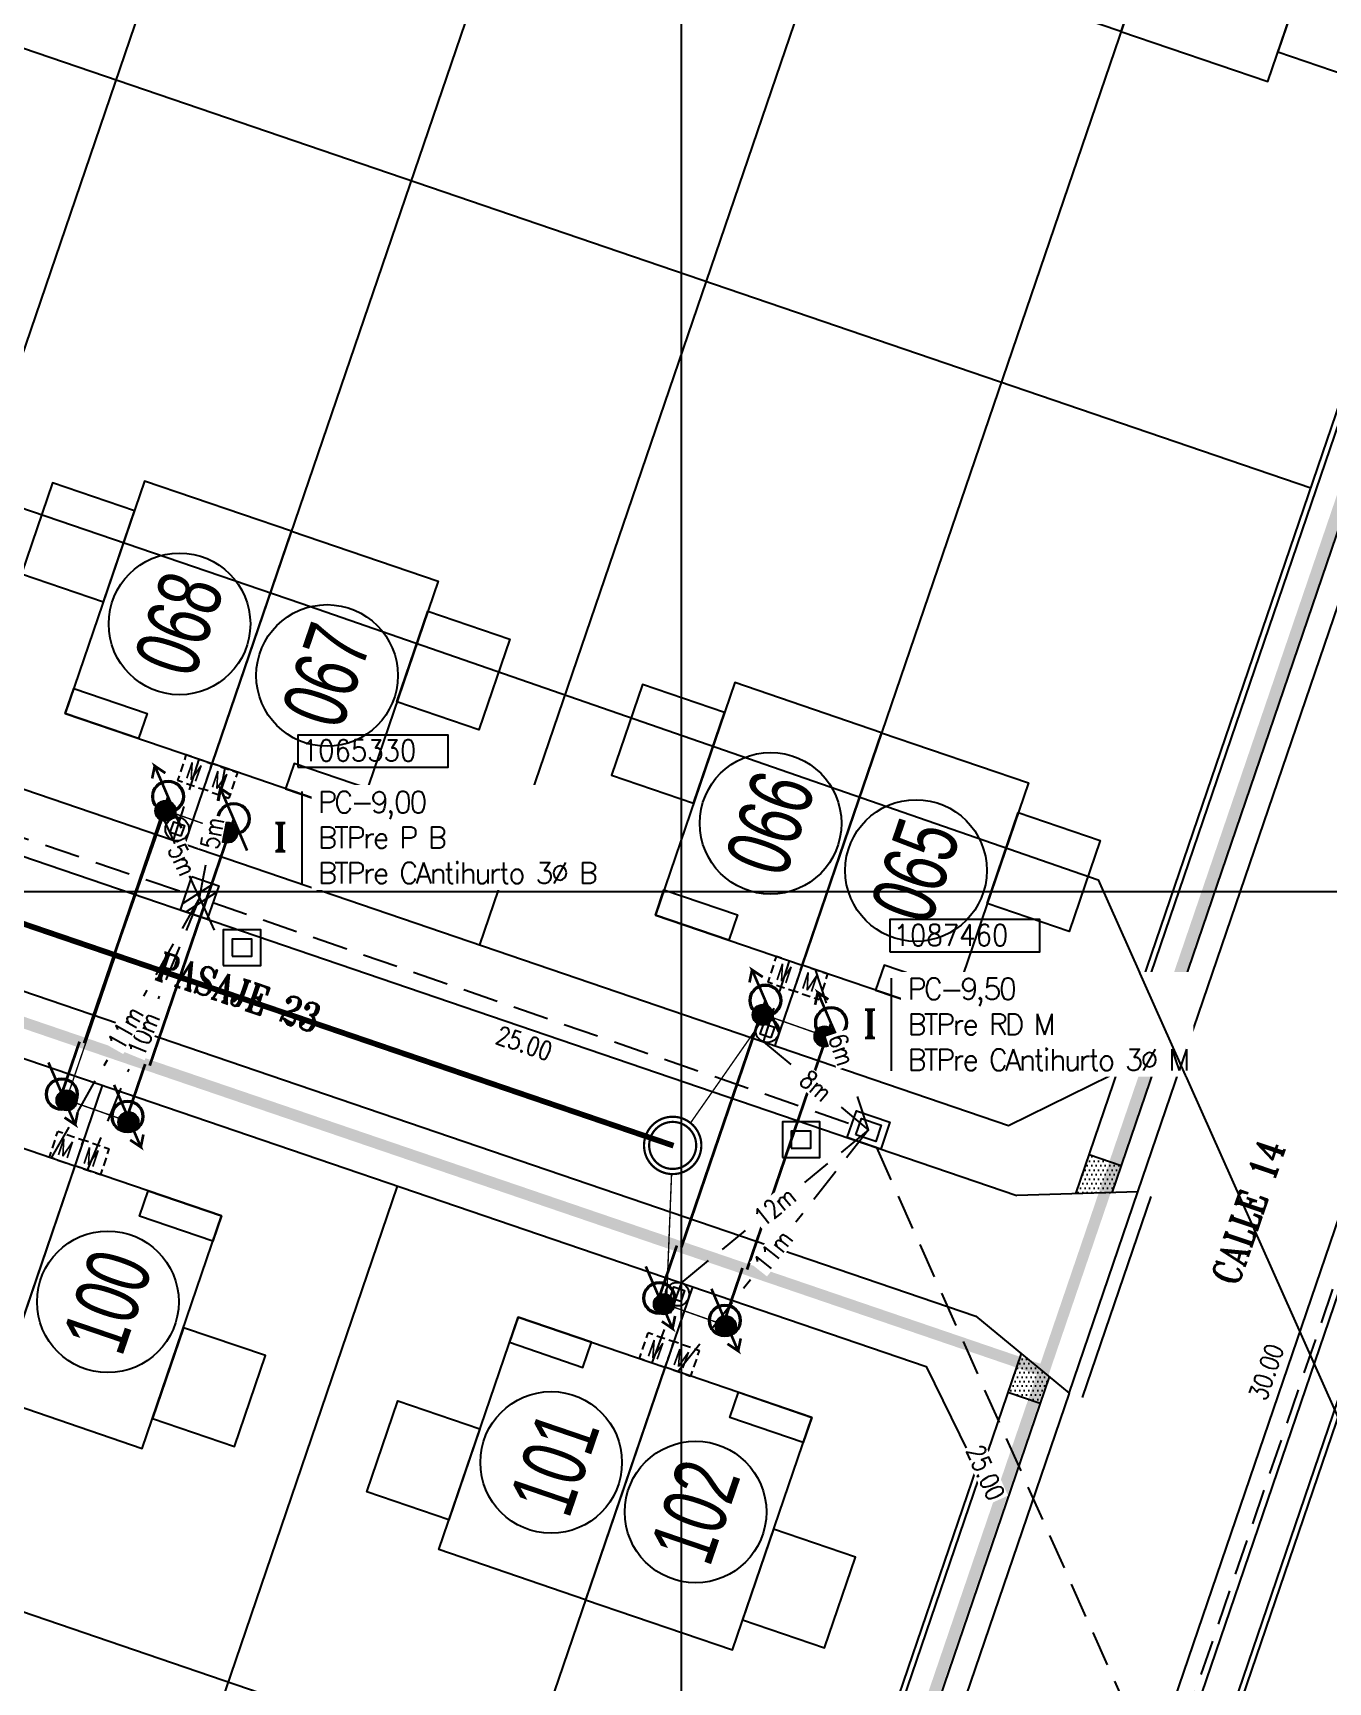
# Model space of a CAD drawing. Extents: x 0 to 336586, y 0 to 6284468.
# Drawn here: x 335377.1 to 335422.8, y 6277772.1 to 6277830.3 of the extents above; entities that cross this region are included whole.
import ezdxf
from ezdxf.enums import TextEntityAlignment as Align

# ---------------------------------------------------------------- set-up
doc = ezdxf.new("R2010")
doc.units = 0
doc.header["$LTSCALE"] = 5
doc.linetypes.add('DASHED', pattern=[0.75, 0.5, -0.25])
doc.linetypes.add('HIDDEN', pattern=[0.375, 0.25, -0.125])
for name, color, linetype in [('ACOM-P', 251, 'DASHED'), ('CALLES-URBANAS', 6, 'Continuous'), ('COTAS', 11, 'Continuous'), ('EQUIPOS', 240, 'Continuous'), ('EQUIPOS_P', 240, 'Continuous'), ('ESTRUCTURAS', 42, 'Continuous'), ('ESTRUCTURAS_P', 42, 'Continuous'), ('GRILLA', 254, 'Continuous'), ('LBT_A_P', 100, 'DASHED'), ('LINEA-EDIFICACION-URBANA', 21, 'Continuous'), ('MUROS', 8, 'Continuous'), ('Numero', 42, 'Continuous'), ('PLANTA', 6, 'Continuous'), ('POSTES_E', 41, 'Continuous'), ('POSTES_P', 41, 'Continuous'), ('Prosan Agua Potable D. Arranque', 1, 'Continuous'), ('Prosan Agua Potable D. MAP', 5, 'Continuous'), ('Prosan Agua Potable P. Cañeria Proyectada', 1, 'Continuous'), ('Prosan Alcantarillado D. Union Domiciliaria', 4, 'Continuous'), ('Prosan Alcantarillado P. CI Proyectada', 1, 'Continuous'), ('Prosan Alcantarillado P. Colector Proyectado', 1, 'Continuous'), ('Prosan Pavimentación Solera Proyectada', 8, 'Continuous'), ('Prosan Pavimentación Solera Rebajada Proyectada', 8, 'HIDDEN'), ('Prosan Pavimentación Vereda Proyectada', 8, 'Continuous'), ('Prosan Pavimentación Vereda Reforzada Proyectada Hatch', 8, 'Continuous'), ('PUNTO-DE-INTERES', 254, 'Continuous'), ('servicios', 6, 'Continuous'), ('TEXTO', 2, 'Continuous'), ('TEXTO-BT_P', 151, 'Continuous')]:
    doc.layers.add(name, color=color, linetype=linetype)
doc.styles.add('2mm', font='simplex.shx', dxfattribs={"width": 0.8, "height": 0.65})
doc.styles.add('ARIAL', font='arial.ttf', dxfattribs={"width": 0.82})
doc.styles.add('ROMANS', font='romans.shx', dxfattribs={"height": 1})
doc.styles.add('ROMANT', font='romant.shx', dxfattribs={"height": 2})
doc.styles.add('Swis-50', font='swissc.ttf', dxfattribs={"width": 0.85})
doc.dimstyles.new('ACOMETIDA 500', dxfattribs={"dimtxt": 0.65, "dimasz": 1.8, "dimexe": 1.25, "dimexo": 0.625, "dimtad": 0, "dimdec": 0, "dimtxsty": '2mm', "dimblk": 'NONE', "dimcen": 2.5, "dimse1": 1, "dimse2": 1, "dimclrd": 256, "dimclrt": 2, "dimadec": 0, "dimazin": 0, "dimtfac": 1, "dimtdec": 0, "dimtmove": 0, "dimatfit": 3, "dimldrblk": 'NONE', "dimfxl": 1, "dimtfill": 1, "dimlwd": -1, "dimarcsym": 2})
doc.dimstyles.new('GRILLA X 500', dxfattribs={"dimtxt": 0.5, "dimasz": 1.8, "dimexe": 1.25, "dimexo": 0.625, "dimtad": 0, "dimdec": 0, "dimtxsty": 'ROMANS', "dimblk": 'NONE', "dimcen": 2.5, "dimse1": 1, "dimse2": 1, "dimsd1": 1, "dimsd2": 1, "dimclrd": 256, "dimclrt": 256, "dimadec": 0, "dimazin": 0, "dimtfac": 1, "dimtdec": 0, "dimtmove": 0, "dimatfit": 3, "dimldrblk": 'NONE', "dimfxlon": 1, "dimtfill": 1, "dimlwd": -1, "dimarcsym": 2})
doc.dimstyles.new('VANO 500', dxfattribs={"dimtxt": 0.65, "dimasz": 1.8, "dimexe": 0, "dimexo": 8, "dimgap": 1.2, "dimtad": 0, "dimdec": 0, "dimzin": 0, "dimdsep": 46, "dimtxsty": '2mm', "dimblk": 'NONE', "dimcen": 0, "dimse1": 1, "dimse2": 1, "dimsd1": 1, "dimsd2": 1, "dimclrd": 7, "dimclrt": 2, "dimadec": 0, "dimazin": 0, "dimtfac": 1, "dimtdec": 0, "dimtofl": 0, "dimtmove": 0, "dimatfit": 3, "dimldrblk": 'NONE', "dimfxl": 1, "dimtfill": 1, "dimtolj": 1, "dimtzin": 0, "dimlwd": 25, "dimarcsym": 0})
pattern_1 = [(0, (398815.021874129, 6883263.931051567), (0.079375, 0.15875), [0, -0.15875])]

# ---------------------------------------------------------------- blocks, each defined once
blk = doc.blocks.new('A$C461B3DCE')
at = {"layer": 'Prosan Agua Potable D. MAP', "ltscale": 2}
h = blk.add_hatch(color=4, dxfattribs=at)
h.dxf.hatch_style = 1
edge = h.paths.add_edge_path()
edge.add_line((0.7710314885518511, 0.5448670548734738), (0.7504819952160025, 0.5306253450311521))
edge.add_arc((0.5218886427903211, 0.3768014163459124), 0.2755298927691394, 393.9372072948622, 430.8894317799293)
edge.add_arc((0.5219586611189867, 0.376749035538496), 0.2755564759331746, 70.90675392884668, 215.492820778389)
edge.add_line((0.2976038094080948, 0.2167606861423788), (0.2770543160722461, 0.2025189763000571))
edge.add_arc((0.5218886427903213, 0.3768014163459125), 0.3005298927691393, 70.88943177992928, 215.4447158899646, ccw=False)
edge.add_arc((0.5218886427903213, 0.3768014163459125), 0.3005298927691391, 394.0026343322039, 430.88943177992934, ccw=False)
h = blk.add_hatch(color=4, dxfattribs=at)
h.dxf.hatch_style = 1
edge = h.paths.add_edge_path()
edge.add_line((0.7622593604771488, 0.557190258923689), (0.7420747884321109, 0.5424359027211417))
edge.add_arc((0.521888642790321, 0.3768014163459126), 0.2755298927691394, 0, 36.95222448506712, ccw=False)
edge.add_arc((0.5218620722195667, 0.376884724929531), 0.2755564759331746, 215.3966110015403, 359.98267785108266, ccw=False)
edge.add_line((0.2972388881172841, 0.2172733325026044), (0.2770543160722462, 0.2025189763000571))
edge.add_arc((0.5218886427903211, 0.3768014163459128), 0.3005298927691393, 215.4447158899647, 360)
edge.add_arc((0.5218886427903211, 0.3768014163459128), 0.3005298927691391, 0, 36.88679744772544)
at = {"layer": 'Prosan Agua Potable D. MAP', "color": 4, "ltscale": 2, "const_width": 0.05}
blk.add_lwpolyline([(9.38084215e-08, 1.08246816e-07), (1.023286459401971, 0.7479937492063158), (0.9377070762315523, 0.5236589383472321), (1.023286459402515, 0.7479937492077511), (0.7832410503892931, 0.7426890532315298)], dxfattribs=at)
at = {"layer": 'Prosan Agua Potable D. MAP', "color": 4, "ltscale": 2}
for radius in [0.3005298927691391, 0.2755298927691391]:
    blk.add_circle((0.5218886427903211, 0.3768014163459128), radius, dxfattribs=at)
blk = doc.blocks.new('agua potable')
at = {"layer": 'Prosan Agua Potable D. Arranque', "color": 4, "const_width": 0.1}
for points, elevation in [([(335871.4643467684, 6282481.030299452), (335868.4970949514, 6282472.338216252)], -499.809), ([(335873.7815465394, 6282480.239267533), (335870.8142947226, 6282471.547184334)], -499.809), ([(335892.5525785939, 6282473.831323933), (335889.5853267769, 6282465.139240731)], -499.809), ([(335894.869778365, 6282473.040292017), (335891.9025265482, 6282464.348208818)], -499.809), ([(335867.7117871042, 6282470.561788145), (335868.3368839822, 6282472.392908121)], -499.8090000075405), ([(335870.0289868754, 6282469.770756232), (335870.6540837534, 6282471.601876207)], -499.8090000075405), ([(335888.8000189298, 6282463.362812625), (335889.4251158077, 6282465.193932603)], -499.8090000075405), ([(335891.1172187009, 6282462.571780713), (335891.742315579, 6282464.402900686)], -499.8090000075405)]:
    blk.add_lwpolyline(points, dxfattribs=dict(at, elevation=elevation))
at = {"layer": 'Prosan Agua Potable P. Cañeria Proyectada', "color": 4, "const_width": 0.4}
for points in [[(335921.2840937399, 6282516.132876968), (335902.3846082751, 6282460.769897918)], [(335902.3846082751, 6282460.769897918), (335816.5428422669, 6282490.07405092)], [(335902.3846082751, 6282460.769897918), (335889.6557240476, 6282423.482694933)]]:
    blk.add_lwpolyline(points, dxfattribs=at)
at = {"layer": 'Prosan Agua Potable D. MAP', "color": 4, "ltscale": 20}
for p, xscale, yscale, zscale, rotation in [((335871.9359574216, 6282479.932515273, -499.809), 1.885254132807255, 1.885254132807255, 1.885254132807255, 77.0827137440164), ((335874.2531571925, 6282479.141483359, -499.809), 1.885254132807254, 1.885254132807254, 1.885254132807254, 77.08271373004237), ((335893.0241892472, 6282472.733539755, -499.809), 1.885254132807255, 1.885254132807255, 1.885254132807255, 77.0827137440164), ((335895.3413890181, 6282471.942507841, -499.809), 1.885254132807254, 1.885254132807254, 1.885254132807254, 77.08271373004237), ((335867.2401764512, 6282471.659572323, -499.8090000075405), 1.885254132835699, 1.885254132835699, 1.885254132835699, 257.0827137300424), ((335869.5573762222, 6282470.868540407, -499.8090000075405), 1.885254132835698, 1.885254132835698, 1.885254132835698, 257.0827137440164), ((335888.3284082767, 6282464.460596803, -499.8090000075405), 1.885254132835699, 1.885254132835699, 1.885254132835699, 257.0827137300424), ((335890.6456080478, 6282463.669564888, -499.8090000075405), 1.885254132835698, 1.885254132835698, 1.885254132835698, 257.0827137440164)]:
    blk.add_blockref('A$C461B3DCE', p, dxfattribs=dict(at, xscale=xscale, yscale=yscale, zscale=zscale, rotation=rotation))
blk = doc.blocks.new('UD')
at = {"layer": 'Prosan Alcantarillado D. Union Domiciliaria', "true_color": 0x57ffab}
h = blk.add_hatch(color=101, dxfattribs=at)
edge = h.paths.add_edge_path()
edge.add_arc((6.984919e-10, 0), 0.3200000000000001, 0, 360)
at = {"layer": 'Prosan Alcantarillado D. Union Domiciliaria', "color": 7}
for radius in [0.36, 0.3200000000000001]:
    blk.add_circle((6.984919e-10, 0), radius, dxfattribs=at)
at = {"layer": 'Prosan Alcantarillado D. Union Domiciliaria', "color": 7, "ltscale": 10, "style": 'ARIAL', "oblique": 359.9999998988733, "width": 1.199999998176862}
blk.add_text('C.I.', height=0.2121039574924962, dxfattribs=at).set_placement((0, 0), align=Align.MIDDLE_CENTER)
blk = doc.blocks.new('ALCANTARILLADO')
at = {"layer": 'Prosan Alcantarillado D. Union Domiciliaria', "color": 5, "ltscale": 20, "const_width": 0.05}
for points in [[(86.92496605879569, -168.7736029012594), (85.25631007488118, -173.5205733657349)], [(87.3897613373556, -168.5352657225449), (88.89447741059121, -169.064203808317)], [(83.65784085704217, -178.3074614296202), (85.28823939360154, -173.5314732075203)], [(108.4779931607773, -175.73424124741), (109.9827092339838, -176.2631793321343)], [(108.0131978821446, -175.9725784233306), (105.5823054532375, -179.4518186973874)], [(83.90113265818218, -178.7546852009837), (85.40483454065543, -179.2864996524295)], [(104.7460726826539, -185.50643695076), (104.9129240656912, -181.2558595009614)], [(104.9893644838958, -185.9536607213086), (106.4930663662744, -186.4854751725215)]]:
    blk.add_lwpolyline(points, dxfattribs=at)
at = {"layer": 'Prosan Alcantarillado P. CI Proyectada', "color": 5, "ltscale": 2, "const_width": 0.078}
for points in [[(103.9403754654777, -180.2443856636528, 1), (105.9648810807194, -180.2443856636528, 1)], [(104.1223754652892, -180.2443856636528, 1), (105.7828810806895, -180.2443856636528, 1)]]:
    blk.add_lwpolyline(points, format="xyb", close=True, dxfattribs=at)
at = {"layer": 'Prosan Alcantarillado P. Colector Proyectado', "color": 5, "const_width": 0.2}
blk.add_lwpolyline([(104.9803036586818, -180.2538333239499), (29.00648877129424, -154.3183429532219)], dxfattribs=at)
at = {"layer": 'Prosan Alcantarillado D. Union Domiciliaria', "color": 5, "ltscale": 20}
for p, rotation in [((87.04430920274172, -168.4339601288084), 343.655956915462), ((89.2273351285694, -169.2013378285337), 343.655956915462), ((108.1325410262652, -175.6329356528586), 343.655956915462), ((110.3155669519911, -176.4003133524675), 343.655956915462), ((83.5558748731928, -178.6527192157228), 163.546395338698), ((85.73742942306853, -179.4242699175375), 163.546395338698), ((104.6441066987973, -185.8516947351163), 163.546395338698), ((106.8256612485711, -186.623245434952), 163.546395338698)]:
    blk.add_blockref('UD', p, dxfattribs=dict(at, rotation=rotation))
blk = doc.blocks.new('A$C12F70A7C')
at = {"layer": 'MUROS'}
for points in [[(0, -8.672000000951812), (-5.476999999998952, -8.672000000951812), (-5.476999999998952, 0), (0, 0)], [(-2.738500000006752, 0), (-5.476999999998952, 0), (-5.476999999998952, -0.9399999999441206), (-2.738500000006752, -0.9399999999441206)], [(0, -8.672000000951812), (5.4769999999844, -8.672000000951812), (5.4769999999844, 0), (0, 0)], [(2.7384999999922, 0), (5.4769999999844, 0), (5.4769999999844, -0.9399999999441206), (2.7384999999922, -0.9399999999441206)], [(-5.476999999998952, -7.557999999960883), (-8.53499999998894, -7.557999999960883), (-8.53499999998894, -4.169999999925493), (-5.476999999998952, -4.169999999925493)], [(5.4769999999844, -7.557999999960883), (8.534999999974389, -7.557999999960883), (8.534999999974389, -4.169999999925493), (5.4769999999844, -4.169999999925493)]]:
    blk.add_lwpolyline(points, close=True, dxfattribs=at)
blk = doc.blocks.new('PLANTA')
at = {"layer": 'Prosan Pavimentación Vereda Reforzada Proyectada Hatch'}
h = blk.add_hatch(dxfattribs=at)
h.set_pattern_fill('DOTS', color=256, scale=0.1)
h.set_pattern_definition(pattern_1)
h.paths.add_polyline_path([(335905.1142647655, 6282468.007388181), (335903.9786139133, 6282468.395069934), (335903.5101651283, 6282467.022825154), (335904.791196638, 6282467.061012471)])
h = blk.add_hatch(dxfattribs=at)
h.set_pattern_fill('DOTS', color=256, scale=0.1)
h.set_pattern_definition(pattern_1)
h.paths.add_polyline_path([(335902.5741416124, 6282460.566509159), (335901.5838714175, 6282461.380059982), (335901.1154226325, 6282460.007815203), (335902.2510734848, 6282459.620133449)])
at = {"layer": 'CALLES-URBANAS', "flags": 128}
for points in [[(335962.5293233921, 6282563.12793443), (335953.2966711283, 6282566.279722506), (335948.6170237684, 6282564.178912999), (335886.1033410822, 6282381.055213066), (335888.5427818637, 6282376.524131468), (335897.7541638129, 6282373.379604525)], [(335946.4876784203, 6282564.905816286), (335883.9739957342, 6282381.782116353)], [(335905.6985939573, 6282467.08806182), (335922.1750684638, 6282515.353223043), (335918.8741678141, 6282518.065059118), (335837.8170882315, 6282545.735844245), (335833.5469831992, 6282545.608553191), (335817.0705086927, 6282497.343391968), (335820.3714093423, 6282494.631555892), (335901.4284889249, 6282466.960770765)]]:
    blk.add_lwpolyline(points, dxfattribs=at)
blk.add_lwpolyline([(335805.5102754739, 6282451.09827322), (335802.2093748242, 6282453.810109297), (335814.6474977359, 6282490.245574141), (335818.9176027682, 6282490.372865196), (335899.9746823509, 6282462.702080069), (335903.2755830006, 6282459.990243994), (335890.837460089, 6282423.554779149), (335886.5673550565, 6282423.427488094)], close=True, dxfattribs=at)
at = {"layer": 'LINEA-EDIFICACION-URBANA', "ltscale": 0.2}
for p, q in [((335877.6187247357, 6282529.771106334), (335861.6268524207, 6282482.925508677)), ((335888.0367440127, 6282526.214664696), (335872.0448716976, 6282479.369067039)), ((335898.4547632896, 6282522.658223059), (335882.4628909745, 6282475.812625402)), ((335827.438091294, 6282520.749069292), (335911.8074858625, 6282491.947545718)), ((335908.8727825666, 6282519.10178142), (335892.8809102516, 6282472.256183764)), ((335894.9271761966, 6282442.499414858), (335810.5577816282, 6282471.300938432)), ((335869.1372585495, 6282470.851685647), (335857.183737829, 6282435.835784367)), ((335879.5552778263, 6282467.295244009), (335867.601757106, 6282432.27934273)), ((335889.9732971034, 6282463.738802372), (335878.0197763831, 6282428.722901092))]:
    blk.add_line(p, q, dxfattribs=at)
for points in [[(335918.8896473648, 6282512.693589818), (335917.126667291, 6282516.284119202), (335838.1107821806, 6282543.258093465), (335834.5202527964, 6282541.495113391), (335820.3559297918, 6282500.003025193), (335822.1189098656, 6282496.412495809), (335901.1347949759, 6282469.438521545), (335904.7253243601, 6282471.201501619)], [(335815.6207673331, 6282486.132134343), (335819.2112967173, 6282487.895114416), (335898.2271818277, 6282460.921140153), (335899.9901619015, 6282457.330610769), (335889.8641904916, 6282427.668218948), (335886.2736611073, 6282425.905238874), (335807.257775997, 6282452.879213137), (335805.4947959232, 6282456.469742522)]]:
    blk.add_lwpolyline(points, close=True, dxfattribs=at)
at = {"layer": 'Prosan Pavimentación Solera Proyectada', "flags": 128}
blk.add_lwpolyline([(335905.6985939574, 6282467.08806182), (335901.428488925, 6282466.960770765)], dxfattribs=at)
at = {"layer": 'Prosan Pavimentación Solera Rebajada Proyectada', "linetype": 'Continuous', "flags": 128}
for points in [[(335903.2755830006, 6282459.990243994), (335905.6985939574, 6282467.08806182)], [(335903.7487708557, 6282459.828709929), (335906.1717818126, 6282466.926527756)]]:
    blk.add_lwpolyline(points, dxfattribs=at)
at = {"layer": 'Prosan Pavimentación Vereda Proyectada'}
for points in [[(335954.1043414473, 6282568.645661782), (335953.3612847538, 6282566.468997648), (335948.4277486263, 6282564.243526625), (335885.9140659402, 6282381.119826691), (335888.4781682382, 6282376.334856326), (335887.7351115447, 6282374.158192192)], [(335946.4876784204, 6282564.905816286), (335947.292097774, 6282564.631208377), (335884.7784150879, 6282381.507508445), (335883.9739957342, 6282381.782116353)], [(335903.5101651283, 6282467.022825154), (335920.4833568808, 6282516.743039032)], [(335904.791196638, 6282467.061012471), (335921.4736270757, 6282515.929488209)], [(335905.1142647656, 6282468.007388181), (335903.9786139133, 6282468.395069934)], [(335901.5838714175, 6282461.380059982), (335888.6490312596, 6282423.489542482)], [(335902.5741416124, 6282460.566509159), (335889.9300627694, 6282423.5277298)], [(335902.2510734848, 6282459.620133449), (335901.1154226325, 6282460.007815203)]]:
    blk.add_lwpolyline(points, dxfattribs=at)
at = {"layer": 'PUNTO-DE-INTERES', "color": 8}
for centre in [(335871.8681319868, 6282487.141775778), (335877.0755692792, 6282485.321969), (335892.7353797858, 6282480.102443677), (335897.8683983597, 6282478.434449904), (335869.3387107273, 6282463.209163788), (335884.9876342394, 6282457.540223997), (335890.0862921869, 6282455.78985782)]:
    blk.add_circle(centre, 2.5, dxfattribs=at)
at = {"layer": 'PUNTO-DE-INTERES', "xscale": -1, "rotation": 341.1514259085047}
for p in [(335907.9035781839, 6282516.26265429), (335907.9035781839, 6282516.26265429), (335907.9035781839, 6282516.26265429), (335868.1680541667, 6282468.012558516), (335868.1680541667, 6282468.012558516), (335868.1680541667, 6282468.012558516), (335889.0040927207, 6282460.899675241), (335889.0040927207, 6282460.899675241), (335889.0040927207, 6282460.899675241)]:
    blk.add_blockref('A$C12F70A7C', p, dxfattribs=at)
at = {"layer": 'PUNTO-DE-INTERES', "rotation": 161.1514259085047}
for p in [(335873.0140760803, 6282482.20819417), (335873.0140760803, 6282482.20819417), (335873.0140760803, 6282482.20819417), (335893.8501146343, 6282475.095310895), (335893.8501146343, 6282475.095310895), (335893.8501146343, 6282475.095310895)]:
    blk.add_blockref('A$C12F70A7C', p, dxfattribs=at)
at = {"layer": 'PUNTO-DE-INTERES', "color": 8, "char_height": 2.25, "attachment_point": 5, "rotation": 71.15142590850466, "line_spacing_factor": 0.6, "style": 'Swis-50'}
for s, insert in [('\\fArial Narrow|b0|i0|c00|p39;\\H1x;\\W0.8;068', (335871.8602394327, 6282487.144470091)), ('\\fArial Narrow|b0|i0|c00|p39;\\H1x;\\W0.8;067', (335877.0703075763, 6282485.323765209)), ('\\fArial Narrow|b0|i0|c00|p39;\\H1x;\\W0.8;066', (335892.730118083, 6282480.104239887)), ('\\fArial Narrow|b0|i0|c00|p39;\\H1x;\\W0.8;065', (335897.8572172413, 6282478.438266847)), ('\\fArial Narrow|b0|i0|c00|p39;\\H1x;\\W0.8;100', (335869.3347644504, 6282463.210510944)), ('\\fArial Narrow|b0|i0|c00|p39;\\H1x;\\W0.8;101', (335885.1165459577, 6282457.496216879)), ('\\fArial Narrow|b0|i0|c00|p39;\\H1x;\\W0.8;102', (335890.0862921869, 6282455.78985782))]:
    blk.add_mtext(s, dxfattribs=dict(at, insert=insert))
at = {"layer": 'TEXTO', "style": 'ROMANT', "width": 0.8}
for s, rotation, p in [('PASAJE 23', 341.1514259368298, (335873.9456577882, 6282474.134152109)), ('CALLE 14', 71.1514259181971, (335909.6020706272, 6282466.390268583))]:
    blk.add_text(s, height=1, rotation=rotation, dxfattribs=at).set_placement(p, align=Align.MIDDLE_CENTER)
blk = doc.blocks.new('EM-BT_P')
at = {"layer": 'EQUIPOS'}
for p, q in [((-1.59583581811421, 0.990598165203636), (-1.59583581811421, 1.595838092819461)), ((-0.990595890498426, 1.595417830392476), (-1.59583581811421, 1.595417830392476)), ((-1.59583581811421, 0.4940551486930361), (-1.59583581811421, -0.4940706556385237)), ((-0.4940528739877835, 1.595417830392476), (0.4940729303437621, 1.595417830392476)), ((0.9906159468543903, 1.595417830392476), (1.595855874470174, 1.595417830392476)), ((1.595855874470174, 0.990598165203636), (1.595855874470174, 1.595838092819461)), ((1.595855874470174, 0.4940551486930361), (1.595855874470174, -0.4940706556385237)), ((-1.59583581811421, -0.9906136721491804), (-1.59583581811421, -1.595853599764949)), ((-0.990595890498426, -1.595433337337964), (-1.59583581811421, -1.595433337337964)), ((-0.4940528739877835, -1.595433337337964), (0.4940729303437621, -1.595433337337964)), ((0.9906159468543903, -1.595433337337964), (1.595855874470174, -1.595433337337964)), ((1.595855874470174, -0.9906136721491804), (1.595855874470174, -1.595853599764949))]:
    blk.add_line(p, q, dxfattribs=at)
at = {"layer": 'EQUIPOS', "style": 'ROMANS', "width": 0.8}
blk.add_text('M', height=1.98, dxfattribs=at).set_placement((-0.9147899827143248, -0.9896123134684556))
blk = doc.blocks.new('PC-11-5-R_P')
at = {"layer": 'POSTES_P'}
for points in [[(-0.9999657893680478, 1.250017720109184), (1.000034210631952, 1.250017720109184), (1.000034210631952, -1.249982279890816), (-0.9999657893680478, -1.249982279890816)], [(-0.6076441962093213, 0.7368020719475794), (0.607712617473112, 0.7368020719475794), (0.607712617473112, -0.7367666317292105), (-0.6076441962093213, -0.7367666317292105)]]:
    blk.add_lwpolyline(points, close=True, dxfattribs=at)
blk = doc.blocks.new('PC-9_P')
at = {"layer": 'POSTES_E'}
for p, q in [((0.6083982158431285, 1.249984817137545), (-1.000003517699549, -0.7605173497908027)), ((0.9999964823004506, 0.728340590182853), (-0.5826881361359098, -1.250015182862455))]:
    blk.add_line(p, q, dxfattribs=at)
blk.add_lwpolyline([(-1.000003517699549, 1.249984817137545), (0.9999964823004506, 1.249984817137545), (0.9999964823004506, -1.250015182862455), (-1.000003517699549, -1.250015182862455)], close=True, dxfattribs=at)
blk = doc.blocks.new('*D180')
at = {"layer": 'Defpoints', "color": 0, "ltscale": 0.5, "transparency": 16777216}
for p in [(335359.3210156399, 6277807.851187327), (335382.9804083596, 6277799.774484032), (335382.5923964465, 6277798.618999362)]:
    blk.add_point(p, dxfattribs=at)
at = {"layer": 'COTAS', "color": 2, "ltscale": 0.5, "transparency": 16777216, "insert": (335370.7428018672, 6277802.598094871), "char_height": 0.65, "attachment_point": 5, "rotation": 341.4379416404606, "style": '2mm', "bg_fill": 3, "box_fill_scale": 1.1, "bg_fill_color": 256, "bg_fill_true_color": 13158600, "bg_fill_transparency": 0}
blk.add_mtext('\\A1;25.00', dxfattribs=at)
blk = doc.blocks.new('_None')
blk = doc.blocks.new('*D181')
at = {"layer": 'Defpoints', "color": 0, "ltscale": 0.5, "transparency": 16777216}
for p in [(335382.9804083596, 6277799.774484032), (335406.5994163868, 6277791.579502305), (335406.2909863943, 6277790.661009558)]:
    blk.add_point(p, dxfattribs=at)
at = {"layer": 'COTAS', "color": 2, "ltscale": 0.5, "transparency": 16777216, "insert": (335394.4416914205, 6277794.640004461), "char_height": 0.65, "attachment_point": 5, "rotation": 341.4379416404606, "style": '2mm', "bg_fill": 3, "box_fill_scale": 1.1, "bg_fill_color": 256, "bg_fill_true_color": 13158600, "bg_fill_transparency": 0}
blk.add_mtext('\\A1;25.00', dxfattribs=at)
blk = doc.blocks.new('*D182')
at = {"layer": 'Defpoints', "color": 0, "linetype": 'HIDDEN', "ltscale": 0.25, "transparency": 16777216}
for p in [(335406.5994192464, 6277791.579483256), (335416.9720161776, 6277768.33168163), (335415.9186345441, 6277767.86168867)]:
    blk.add_point(p, dxfattribs=at)
at = {"layer": 'COTAS', "color": 2, "linetype": 'HIDDEN', "ltscale": 0.25, "transparency": 16777216, "insert": (335410.7323360778, 6277779.485589484), "char_height": 0.65, "attachment_point": 5, "rotation": 294.04525266227614, "style": '2mm', "bg_fill": 3, "box_fill_scale": 1.1, "bg_fill_color": 256, "bg_fill_true_color": 13158600, "bg_fill_transparency": 0}
blk.add_mtext('\\A1;25.00', dxfattribs=at)
blk = doc.blocks.new('*D192')
at = {"layer": 'Defpoints', "color": 0, "ltscale": 0.5, "transparency": 16777216}
for p in [(335426.7286822295, 6277796.912278627), (335415.7640657995, 6277768.744046115), (335416.9720095613, 6277768.331685745)]:
    blk.add_point(p, dxfattribs=at)
at = {"layer": 'COTAS', "color": 2, "ltscale": 0.5, "transparency": 16777216, "insert": (335420.6423991565, 6277783.034343573), "char_height": 0.65, "attachment_point": 5, "rotation": 71.15143898286952, "style": '2mm', "bg_fill": 3, "box_fill_scale": 1.1, "bg_fill_color": 256, "bg_fill_true_color": 13158600, "bg_fill_transparency": 0}
blk.add_mtext('\\A1;30.00', dxfattribs=at)
blk = doc.blocks.new('*D289')
at = {"layer": 'ACOM-P', "ltscale": 0.5, "transparency": 16777216}
for p, q in [((335383.8727553572, 6277804.356794688), (335383.6454490951, 6277803.189526425)), ((335382.9804252171, 6277799.774480751), (335383.2077314792, 6277800.941749015))]:
    blk.add_line(p, q, dxfattribs=at)
at = {"layer": 'Defpoints', "color": 0, "ltscale": 0.5, "transparency": 16777216}
for p in [(335383.8727385, 6277804.356797971), (335383.8727553572, 6277804.356794688), (335382.98040836, 6277799.774484033)]:
    blk.add_point(p, dxfattribs=at)
at = {"layer": 'ACOM-P', "color": 2, "ltscale": 0.5, "transparency": 16777216, "insert": (335383.4265902869, 6277802.065637719), "char_height": 0.65, "attachment_point": 5, "rotation": 78.98050039773416, "style": '2mm', "bg_fill": 3, "box_fill_scale": 1.1, "bg_fill_color": 256, "bg_fill_true_color": 13158600, "bg_fill_transparency": 0}
blk.add_mtext('5m', dxfattribs=at)
blk = doc.blocks.new('*D290')
at = {"layer": 'ACOM-P', "ltscale": 0.5, "transparency": 16777216}
for p, q in [((335382.9804252177, 6277799.774480751), (335381.5144968838, 6277796.210144578)), ((335379.0268387822, 6277790.161520268), (335380.4927671156, 6277793.725856439))]:
    blk.add_line(p, q, dxfattribs=at)
at = {"layer": 'Defpoints', "color": 0, "ltscale": 0.5, "transparency": 16777216}
for p in [(335382.9804252177, 6277799.774480751), (335379.0268387822, 6277790.161520268), (335379.0268387822, 6277790.161520268)]:
    blk.add_point(p, dxfattribs=at)
at = {"layer": 'ACOM-P', "color": 2, "ltscale": 0.5, "transparency": 16777216, "insert": (335381.0036320004, 6277794.968000509), "char_height": 0.65, "attachment_point": 5, "rotation": 67.64377743242625, "style": '2mm', "bg_fill": 3, "box_fill_scale": 1.1, "bg_fill_color": 256, "bg_fill_true_color": 13158600, "bg_fill_transparency": 0}
blk.add_mtext('10m', dxfattribs=at)
blk = doc.blocks.new('*D291')
at = {"layer": 'ACOM-P', "ltscale": 0.5, "transparency": 16777216}
for p, q in [((335382.9804252172, 6277799.774480751), (335381.0070918002, 6277796.309355816)), ((335377.7534729335, 6277790.596081125), (335379.7268063496, 6277794.06120606))]:
    blk.add_line(p, q, dxfattribs=at)
at = {"layer": 'Defpoints', "color": 0, "ltscale": 0.5, "transparency": 16777216}
for p in [(335382.9804252172, 6277799.774480751), (335377.7534729335, 6277790.596081125), (335377.7534729335, 6277790.596081125)]:
    blk.add_point(p, dxfattribs=at)
at = {"layer": 'ACOM-P', "color": 2, "ltscale": 0.5, "transparency": 16777216, "insert": (335380.3669490758, 6277795.185280938), "char_height": 0.65, "attachment_point": 5, "rotation": 60.33917678082705, "style": '2mm', "bg_fill": 3, "box_fill_scale": 1.1, "bg_fill_color": 256, "bg_fill_true_color": 13158600, "bg_fill_transparency": 0}
blk.add_mtext('11m', dxfattribs=at)
blk = doc.blocks.new('PM-6_P')
at = {"layer": 'POSTES_E'}
blk.add_lwpolyline([(-0.6677519658405187, 0.6677414800509212), (0.6677199434739736, 0.6677414800509212), (0.6677199434739736, -0.66773042926323), (-0.6677519658405187, -0.66773042926323)], close=True, dxfattribs=at)
blk.add_circle((-1.601118327254625e-05, 5.52539384557349e-06), 1.386432699211355, dxfattribs=at)
blk = doc.blocks.new('*D292')
at = {"layer": 'ACOM-P', "ltscale": 0.5, "transparency": 16777216}
for p, q in [((335382.0568591058, 6277801.806812054), (335381.3121968918, 6277803.445554922)), ((335382.9803770683, 6277799.774469813), (335382.0568591058, 6277801.806812054)), ((335382.9803770683, 6277799.774469813), (335383.7250392823, 6277798.135726945))]:
    blk.add_line(p, q, dxfattribs=at)
at = {"layer": 'Defpoints', "color": 0, "ltscale": 0.5, "transparency": 16777216}
blk.add_point((335382.9804083603, 6277799.774484033), dxfattribs=at)
at = {"layer": 'ACOM-P', "color": 2, "ltscale": 0.5, "transparency": 16777216, "insert": (335382.3692303547, 6277801.119391439), "char_height": 0.65, "attachment_point": 5, "rotation": 294.4375533572856, "style": '2mm', "bg_fill": 3, "box_fill_scale": 1.1, "bg_fill_color": 256, "bg_fill_true_color": 13158600, "bg_fill_transparency": 0}
blk.add_mtext('5m', dxfattribs=at)
at = {"layer": 'Defpoints', "color": 0, "ltscale": 0.5, "transparency": 16777216}
for p in [(335382.0568591058, 6277801.806812054), (335382.0568903973, 6277801.806826273)]:
    blk.add_point(p, dxfattribs=at)
blk = doc.blocks.new('*D293')
at = {"layer": 'ACOM-P', "ltscale": 0.5, "transparency": 16777216}
for p, q in [((335406.5994259198, 6277791.579480942), (335404.0328283301, 6277788.329264122)), ((335399.8628773359, 6277783.048636993), (335402.4294749256, 6277786.298853814))]:
    blk.add_line(p, q, dxfattribs=at)
at = {"layer": 'Defpoints', "color": 0, "ltscale": 0.5, "transparency": 16777216}
for p in [(335406.5994259203, 6277791.579480942), (335406.5994259198, 6277791.579480942), (335399.8628773368, 6277783.048636992)]:
    blk.add_point(p, dxfattribs=at)
at = {"layer": 'ACOM-P', "color": 2, "ltscale": 0.5, "transparency": 16777216, "insert": (335403.2311516283, 6277787.314058967), "char_height": 0.65, "attachment_point": 5, "rotation": 51.702920430736256, "style": '2mm', "bg_fill": 3, "box_fill_scale": 1.1, "bg_fill_color": 256, "bg_fill_true_color": 13158600, "bg_fill_transparency": 0}
blk.add_mtext('11m', dxfattribs=at)
blk = doc.blocks.new('*D294')
at = {"layer": 'ACOM-P', "ltscale": 0.5, "transparency": 16777216}
for p, q in [((335404.7087770535, 6277797.243914695), (335405.2915885698, 6277795.497796056)), ((335406.5994259201, 6277791.57948094), (335406.016614404, 6277793.325599578))]:
    blk.add_line(p, q, dxfattribs=at)
at = {"layer": 'Defpoints', "color": 0, "ltscale": 0.5, "transparency": 16777216}
for p in [(335404.7087770535, 6277797.243914695), (335404.7087770535, 6277797.243914695), (335406.5994259201, 6277791.57948094)]:
    blk.add_point(p, dxfattribs=at)
at = {"layer": 'ACOM-P', "color": 2, "ltscale": 0.5, "transparency": 16777216, "insert": (335405.6541014875, 6277794.411697817), "char_height": 0.65, "attachment_point": 5, "rotation": 288.45774354175745, "style": '2mm', "bg_fill": 3, "box_fill_scale": 1.1, "bg_fill_color": 256, "bg_fill_true_color": 13158600, "bg_fill_transparency": 0}
blk.add_mtext('6m', dxfattribs=at)
blk = doc.blocks.new('*D295')
at = {"layer": 'ACOM-P', "ltscale": 0.5, "transparency": 16777216}
for p, q in [((335406.5994271128, 6277791.579473627), (335404.3325284575, 6277789.727700779)), ((335399.9853013293, 6277786.176559603), (335402.2521999837, 6277788.028332449))]:
    blk.add_line(p, q, dxfattribs=at)
at = {"layer": 'Defpoints', "color": 0, "ltscale": 0.5, "transparency": 16777216}
for p in [(335406.5994192464, 6277791.579483257), (335399.9852934629, 6277786.176569233), (335399.9853013293, 6277786.176559603)]:
    blk.add_point(p, dxfattribs=at)
at = {"layer": 'ACOM-P', "color": 2, "ltscale": 0.5, "transparency": 16777216, "insert": (335403.2923642206, 6277788.878016614), "char_height": 0.65, "attachment_point": 5, "rotation": 39.24452728842559, "style": '2mm', "bg_fill": 3, "box_fill_scale": 1.1, "bg_fill_color": 256, "bg_fill_true_color": 13158600, "bg_fill_transparency": 0}
blk.add_mtext('12m', dxfattribs=at)
blk = doc.blocks.new('*D296')
at = {"layer": 'ACOM-P', "ltscale": 0.5, "transparency": 16777216}
for p, q in [((335402.8929066104, 6277794.693950625), (335403.8695452255, 6277793.873302177)), ((335406.5994074703, 6277791.579457577), (335405.6227688552, 6277792.400106025))]:
    blk.add_line(p, q, dxfattribs=at)
at = {"layer": 'Defpoints', "color": 0, "ltscale": 0.5, "transparency": 16777216}
for p in [(335402.8929066104, 6277794.693950625), (335402.8929066104, 6277794.693950625), (335406.5994074699, 6277791.579457577)]:
    blk.add_point(p, dxfattribs=at)
at = {"layer": 'ACOM-P', "color": 2, "ltscale": 0.5, "transparency": 16777216, "insert": (335404.7461570413, 6277793.136704101), "char_height": 0.65, "attachment_point": 5, "rotation": 319.960385845729, "style": '2mm', "bg_fill": 3, "box_fill_scale": 1.1, "bg_fill_color": 256, "bg_fill_true_color": 13158600, "bg_fill_transparency": 0}
blk.add_mtext('8m', dxfattribs=at)
blk = doc.blocks.new('CA 3Ø-P')
at = {"layer": 'ESTRUCTURAS'}
for points in [[(-1.307126184576191, -1.266878571361303), (1.346075665089302, -1.266878571361303), (1.346075665089302, 1.246819127351046), (-1.307126184576191, 1.246819127351046)], [(-0.676001158892177, -0.6099489843472838), (0.7149506394052878, -0.6099489843472838), (0.7149506394052878, 0.5898895403370261), (-0.676001158892177, 0.5898895403370261)]]:
    blk.add_lwpolyline(points, close=True, dxfattribs=at)
blk = doc.blocks.new('*U417')
at = {"layer": 'GRILLA', "lineweight": -3}
for points in [[(400, 150), (400, 250)], [(350, 200), (450, 200)]]:
    blk.add_lwpolyline(points, dxfattribs=at)
blk = doc.blocks.new('*D440')
at = {"layer": 'Defpoints', "color": 0, "ltscale": 0.5, "transparency": 16777216}
for p in [(335402.3497128253, 6277986.733224559), (335398.5975279866, 6277900), (0, 0)]:
    blk.add_point(p, dxfattribs=at)
at = {"layer": 'GRILLA', "ltscale": 0.5, "transparency": 16777216, "insert": (335402.3497128243, 6277991.143938844), "char_height": 1, "attachment_point": 5, "rotation": 90, "style": 'ROMANS', "bg_fill": 3, "box_fill_scale": 1.1, "bg_fill_color": 256, "bg_fill_true_color": 13158600, "bg_fill_transparency": 0}
blk.add_mtext('X-335399', dxfattribs=at)

msp = doc.modelspace()

# ---------------------------------------------------------------- linework, layer by layer
at = {"layer": 'LBT_A_P', "ltscale": 0.5}
for points in [[(335359.7942059467, 6277807.689660446), (335382.5072229578, 6277799.936025282)], [(335383.4527909512, 6277799.610591076), (335406.0089357062, 6277791.784361345)], [(335417.1335430474, 6277768.80487194), (335426.567147607, 6277796.439089105)]]:
    msp.add_lwpolyline(points, dxfattribs=at)
at = {"layer": 'Numero'}
msp.add_lwpolyline([(335407.3441009072, 6277797.872346284), (335412.6492637212, 6277797.872346284), (335412.6492637212, 6277799.005507166), (335407.3441009072, 6277799.005507166)], close=True, dxfattribs=at)
at = {"layer": 'TEXTO-BT_P', "ltscale": 0.5}
for points in [[(335386.5868238041, 6277803.532867936), (335386.5868238041, 6277800.260424471)], [(335407.4001466574, 6277796.939473616), (335407.4001466574, 6277793.66703015)]]:
    msp.add_lwpolyline(points, dxfattribs=at)

# ---------------------------------------------------------------- block references
at = {"layer": 'EQUIPOS_P', "ltscale": 5, "xscale": 0.3, "yscale": 0.3, "zscale": 0.3, "rotation": 341.1514259146094}
for p in [(335382.8119044775, 6277804.213060375), (335383.7181070574, 6277803.903839536), (335403.6479430315, 6277797.1001771), (335404.5541456114, 6277796.790956261), (335378.2752634536, 6277790.923705886), (335379.1814660336, 6277790.614485047), (335399.1113020076, 6277783.810822611), (335400.0175045875, 6277783.501601771)]:
    msp.add_blockref('EM-BT_P', p, dxfattribs=at)
at = {"layer": 'GRILLA', "lineweight": -3}
msp.add_blockref('*U417', (335000, 6277600), dxfattribs=at)
at = {"layer": 'PLANTA'}
msp.add_blockref('PLANTA', (-489.5943777723587, -4677.696606804617), dxfattribs=at)
at = {"layer": 'POSTES_P', "ltscale": 5, "xscale": 0.5, "yscale": 0.5, "zscale": 0.5}
for name, p, rotation in [('PC-9_P', (335382.9804124769, 6277799.774490648), 341.1514388489382), ('PC-11-5-R_P', (335406.599419246, 6277791.579483256), 71.15142590740568)]:
    msp.add_blockref(name, p, dxfattribs=dict(at, rotation=rotation))
at = {"layer": 'servicios', "color": 1}
msp.add_blockref('ALCANTARILLADO', (335294.7307215866, 6277971.279013176), dxfattribs=at)
at = {"layer": 'servicios'}
msp.add_blockref('agua potable', (-489.5943777723587, -4677.696606804617), dxfattribs=at)

# ---------------------------------------------------------------- texts
at = {"layer": 'Numero', "style": 'ROMANS', "width": 0.9}
msp.add_text('1087460', height=0.75, dxfattribs=at).set_placement((335407.4835243737, 6277798.085696642))
at = {"layer": 'TEXTO-BT_P', "ltscale": 0.5, "style": 'ROMANT'}
msp.add_text('I', height=0.9999999975, dxfattribs=at).set_placement((335385.8310450619, 6277801.925621979), align=Align.MIDDLE_CENTER)

# ---------------------------------------------------------------- next in the draw order: dimensions: what is measured, and where the dimension line sits
at = {"layer": 'COTAS', "ltscale": 0.5}
dim = msp.add_linear_dim(base=(335382.5923964465, 6277798.618999362), p1=(335359.3210156399, 6277807.851187327), p2=(335382.9804083598, 6277799.774484032), angle=161.4379416404607, dimstyle='VANO 500', override={"dimpost": '.00', "dimsah": 1, "dimtmove": 1}, dxfattribs=at)
dim.commit()
dim.dimension.update_dxf_attribs({"geometry": '*D180', "text_midpoint": (335370.7428018672, 6277802.598094871)})

# ---------------------------------------------------------------- next in the draw order: dimensions: what is measured, and where the dimension line sits
dim = msp.add_linear_dim(base=(335406.2909863943, 6277790.661009558), p1=(335382.9804083598, 6277799.774484032), p2=(335406.5994163872, 6277791.579502306), angle=161.4379416404607, dimstyle='VANO 500', override={"dimpost": '.00', "dimsah": 1, "dimtmove": 1}, dxfattribs=at)
dim.commit()
dim.dimension.update_dxf_attribs({"geometry": '*D181', "text_midpoint": (335394.4416914205, 6277794.640004461)})

# ---------------------------------------------------------------- next in the draw order: linework, layer by layer
at = {"layer": 'LBT_A_P', "ltscale": 0.5}
msp.add_lwpolyline([(335406.8775002856, 6277790.956240278), (335416.6939266463, 6277768.95494557)], dxfattribs=at)

# ---------------------------------------------------------------- next in the draw order: block references
at = {"layer": 'POSTES_P', "ltscale": 5, "xscale": 0.3, "yscale": 0.3, "zscale": 0.3, "rotation": 161.1514259169997}
msp.add_blockref('PM-6_P', (335403.0272762645, 6277795.087579614), dxfattribs=at)

# ---------------------------------------------------------------- next in the draw order: texts
at = {"layer": 'TEXTO-BT_P', "ltscale": 0.5, "insert": (335387.160230072, 6277801.903017348), "char_height": 0.7499999981250001, "attachment_point": 4, "style": 'ROMANS', "bg_fill": 3, "box_fill_scale": 1.3, "bg_fill_color": 256, "bg_fill_transparency": 0}
msp.add_mtext('{\\T0.8;PC-9,00\\PBTPre P B\\PBTPre CAntihurto 3Ø B}', dxfattribs=at)

# ---------------------------------------------------------------- next in the draw order: dimensions: what is measured, and where the dimension line sits
at = {"layer": 'ACOM-P', "ltscale": 0.5}
dim = msp.add_aligned_dim(p1=(335382.9804083598, 6277799.774484032), p2=(335383.8727384999, 6277804.356797969), distance=-1.717362618513894e-05, dimstyle='ACOMETIDA 500', override={"dimpost": 'm', "dimsah": 1}, dxfattribs=at)
dim.commit()
dim.dimension.update_dxf_attribs({"geometry": '*D289', "text_midpoint": (335383.4265902869, 6277802.065637719)})

# ---------------------------------------------------------------- next in the draw order: block references
at = {"layer": 'POSTES_P', "ltscale": 5, "xscale": 0.3, "yscale": 0.3, "zscale": 0.3, "rotation": 161.1514259169997}
msp.add_blockref('PM-6_P', (335382.1912377104, 6277802.200462889), dxfattribs=at)

# ---------------------------------------------------------------- next in the draw order: dimensions: what is measured, and where the dimension line sits
at = {"layer": 'ACOM-P', "ltscale": 0.5}
dim = msp.add_aligned_dim(p1=(335382.9804252174, 6277799.774480751), p2=(335379.0268387824, 6277790.161520268), distance=-2.153300420501929e-10, dimstyle='ACOMETIDA 500', override={"dimpost": 'm', "dimsah": 1}, dxfattribs=at)
dim.commit()
dim.dimension.update_dxf_attribs({"geometry": '*D290', "text_midpoint": (335381.0036320004, 6277794.968000509)})
at = {"layer": 'COTAS', "linetype": 'HIDDEN', "ltscale": 0.25}
dim = msp.add_aligned_dim(p1=(335406.599419246, 6277791.579483256), p2=(335416.9720161773, 6277768.331681629), distance=-1.1534757243183567, dimstyle='VANO 500', override={"dimpost": '.00', "dimsah": 1}, dxfattribs=at)
dim.commit()
dim.dimension.update_dxf_attribs({"geometry": '*D182', "text_midpoint": (335410.7323360778, 6277779.485589484)})

# ---------------------------------------------------------------- next in the draw order: dimensions: what is measured, and where the dimension line sits
at = {"layer": 'ACOM-P', "ltscale": 0.5}
for p1, p2, distance, picture, middle in [((335382.9804252174, 6277799.774480751), (335377.7534729335, 6277790.596081126), 4.608785258899616e-10, '*D291', (335380.3669490758, 6277795.185280938)), ((335399.8628773364, 6277783.048636992), (335406.5994259202, 6277791.57948094), 2.0513040868320533e-09, '*D293', (335403.2311516283, 6277787.314058967))]:
    dim = msp.add_aligned_dim(p1=p1, p2=p2, distance=distance, dimstyle='ACOMETIDA 500', override={"dimpost": 'm', "dimsah": 1}, dxfattribs=at)
    dim.commit()
    dim.dimension.update_dxf_attribs({"geometry": picture, "text_midpoint": middle})
at = {"layer": 'COTAS', "ltscale": 0.5}
dim = msp.add_linear_dim(base=(335415.7640657995, 6277768.744046115), p1=(335426.7286822298, 6277796.912278629), p2=(335416.9720095612, 6277768.331685746), angle=71.15143898286954, dimstyle='VANO 500', override={"dimpost": '.00', "dimsah": 1, "dimtmove": 1}, dxfattribs=at)
dim.commit()
dim.dimension.update_dxf_attribs({"geometry": '*D192', "text_midpoint": (335420.6423991565, 6277783.034343573)})

# ---------------------------------------------------------------- next in the draw order: block references
at = {"layer": 'POSTES_P', "ltscale": 5, "xscale": 0.3, "yscale": 0.3, "zscale": 0.3, "rotation": 161.1514259169997}
msp.add_blockref('PM-6_P', (335399.8509157872, 6277785.782946483), dxfattribs=at)

# ---------------------------------------------------------------- next in the draw order: texts
at = {"layer": 'TEXTO-BT_P', "ltscale": 0.5, "insert": (335407.9735529252, 6277795.309623027), "char_height": 0.7499999981250001, "attachment_point": 4, "style": 'ROMANS', "bg_fill": 3, "box_fill_scale": 1.3, "bg_fill_color": 256, "bg_fill_transparency": 0}
msp.add_mtext('{\\T0.8;PC-9,50\\PBTPre RD M\\PBTPre CAntihurto 3Ø M}', dxfattribs=at)

# ---------------------------------------------------------------- next in the draw order: dimensions: what is measured, and where the dimension line sits
at = {"layer": 'ACOM-P', "ltscale": 0.5}
dim = msp.add_linear_dim(base=(335382.0568591058, 6277801.806812054), p1=(335382.9804083598, 6277799.774484032), p2=(335382.0568903977, 6277801.806826273), angle=114.43755335728557, text='5m', dimstyle='ACOMETIDA 500', override={"dimpost": 'm', "dimsah": 1}, dxfattribs=at)
dim.commit()
dim.dimension.update_dxf_attribs({"geometry": '*D292', "text_midpoint": (335382.3692303547, 6277801.119391439), "dimtype": 161})
dim = msp.add_aligned_dim(p1=(335406.5994259202, 6277791.57948094), p2=(335404.7087770539, 6277797.243914694), distance=-2.0322996092867566e-10, dimstyle='ACOMETIDA 500', override={"dimpost": 'm', "dimsah": 1}, dxfattribs=at)
dim.commit()
dim.dimension.update_dxf_attribs({"geometry": '*D294', "text_midpoint": (335405.6541014875, 6277794.411697817)})

# ---------------------------------------------------------------- next in the draw order: linework, layer by layer
msp.add_lwpolyline([(335382.0568457143, 6277801.806841526), (335382.9665359199, 6277804.666018808)], dxfattribs=at)

# ---------------------------------------------------------------- next in the draw order: block references
at = {"layer": 'ESTRUCTURAS_P', "xscale": 0.5, "yscale": 0.5, "zscale": 0.5}
msp.add_blockref('CA 3Ø-P', (335384.4663077688, 6277798.020761951), dxfattribs=at)

# ---------------------------------------------------------------- next in the draw order: dimensions: what is measured, and where the dimension line sits
at = {"layer": 'ACOM-P', "ltscale": 0.5}
dim = msp.add_aligned_dim(p1=(335406.599419246, 6277791.579483256), p2=(335399.9852934623, 6277786.176569232), distance=1.2434075120276285e-05, text='12m', dimstyle='ACOMETIDA 500', override={"dimpost": 'm', "dimsah": 1}, dxfattribs=at)
dim.commit()
dim.dimension.update_dxf_attribs({"geometry": '*D295', "text_midpoint": (335403.2923642206, 6277788.878016614)})

# ---------------------------------------------------------------- next in the draw order: linework, layer by layer
msp.add_lwpolyline([(335398.9566747564, 6277783.357857832), (335399.9948212399, 6277786.173186853)], dxfattribs=at)

# ---------------------------------------------------------------- next in the draw order: dimensions: what is measured, and where the dimension line sits
dim = msp.add_aligned_dim(p1=(335406.5994074701, 6277791.579457577), p2=(335402.89290661, 6277794.693950625), distance=-2.621218998164082e-10, text='8m', dimstyle='ACOMETIDA 500', override={"dimpost": 'm', "dimsah": 1}, dxfattribs=at)
dim.commit()
dim.dimension.update_dxf_attribs({"geometry": '*D296', "text_midpoint": (335404.7461570413, 6277793.136704101)})

# ---------------------------------------------------------------- next in the draw order: linework, layer by layer
msp.add_lwpolyline([(335402.8929066096, 6277794.693950624), (335403.8025744739, 6277797.553135533)], dxfattribs=at)
at = {"layer": 'COTAS', "ltscale": 0.5}
msp.add_lwpolyline([(335260.125589093, 6277853.224214515), (335263.5514585289, 6277846.224001232), (335286.2032151858, 6277838.491294967), (335308.9684718905, 6277830.71925474), (335321.4799699045, 6277836.595534988), (335340.1510369749, 6277825.892101489), (335362.8487463752, 6277818.270210296), (335386.5601626122, 6277810.175714526), (335414.7044433843, 6277800.41057058), (335427.0174793261, 6277772.813720241)], dxfattribs=at)

# ---------------------------------------------------------------- next in the draw order: block references
at = {"layer": 'ESTRUCTURAS_P', "xscale": 0.5, "yscale": 0.5, "zscale": 0.5}
msp.add_blockref('CA 3Ø-P', (335404.208359455, 6277791.241143498), dxfattribs=at)

# ---------------------------------------------------------------- next in the draw order: texts
at = {"layer": 'TEXTO-BT_P', "ltscale": 0.5, "style": 'ROMANT'}
msp.add_text('I', height=0.9999999975, dxfattribs=at).set_placement((335406.6443679152, 6277795.332227658), align=Align.MIDDLE_CENTER)

# ---------------------------------------------------------------- next in the draw order: dimensions: what is measured, and where the dimension line sits
at = {"layer": 'GRILLA', "ltscale": 0.5}
dim = msp.add_ordinate_dim(feature_location=(335398.5975279866, 6277900), offset=(3.7521848386968486, 86.733224558644), dtype=1, origin=(0, 0), dimstyle='GRILLA X 500', override={"dimpost": 'X-<>', "dimsah": 1}, dxfattribs=at)
dim.commit()
dim.dimension.update_dxf_attribs({"geometry": '*D440', "text_midpoint": (335402.3497128243, 6277991.143938844)})

# ---------------------------------------------------------------- next in the draw order: linework, layer by layer
at = {"layer": 'Numero'}
msp.add_lwpolyline([(335386.4472343647, 6277804.387505099), (335391.7523971787, 6277804.387505099), (335391.7523971787, 6277805.520665981), (335386.4472343647, 6277805.520665981)], close=True, dxfattribs=at)

# ---------------------------------------------------------------- next in the draw order: texts
at = {"layer": 'Numero', "style": 'ROMANS', "width": 0.9}
msp.add_text('1065330', height=0.75, dxfattribs=at).set_placement((335386.5866578312, 6277804.600855458))

doc.saveas('drawing.dxf')
